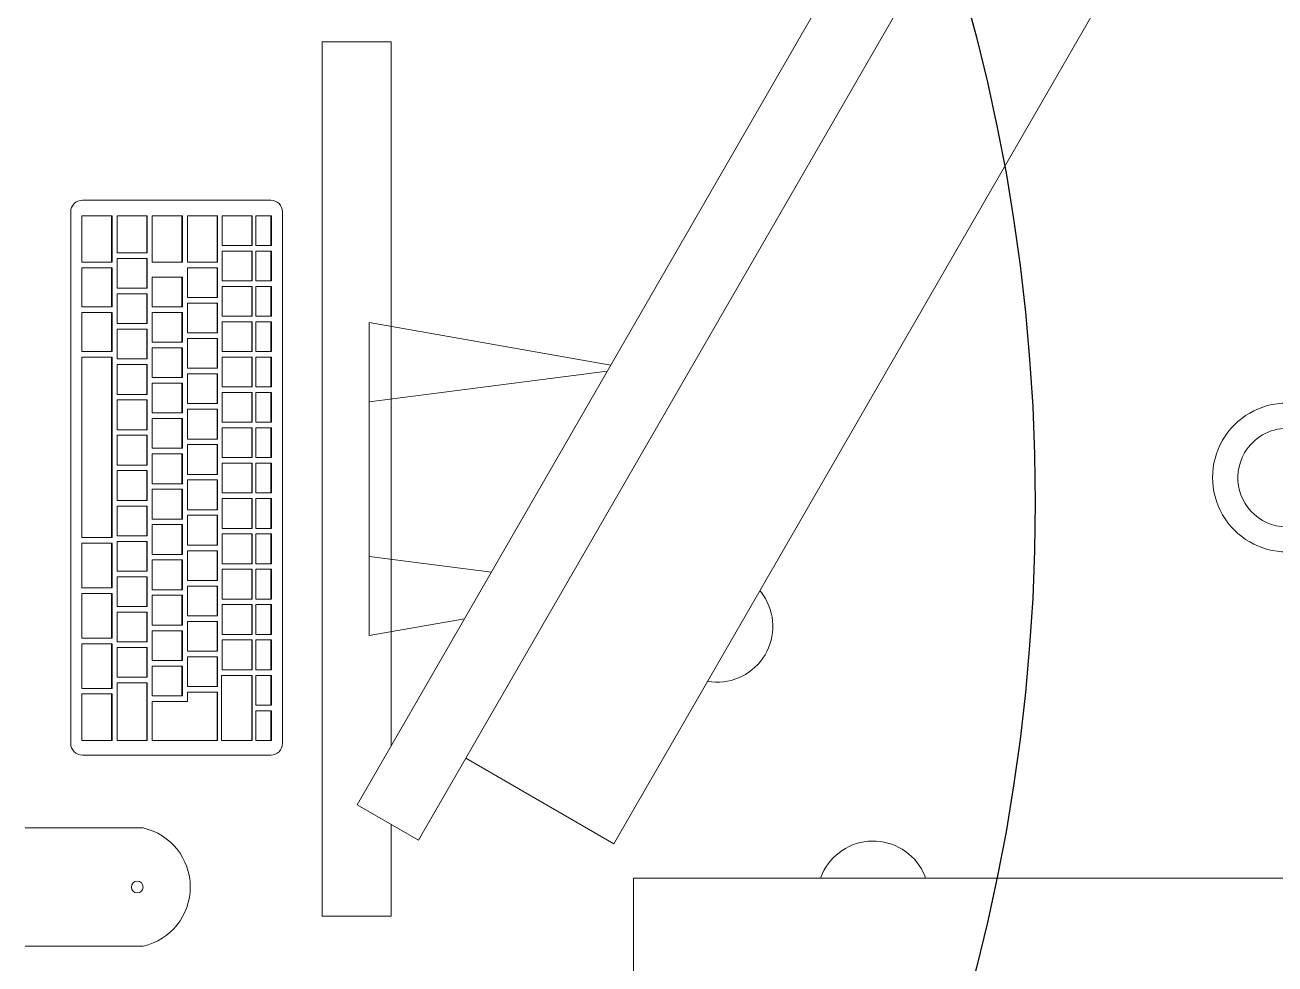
# Model space of a CAD drawing. Header units: millimetres. Extents: x 155920 to 295199, y -4084 to 97293.
# Drawn here: x 170602 to 171274, y 16868 to 17373 of the extents above; entities that cross this region are included whole.
import ezdxf

# ---------------------------------------------------------------- set-up
doc = ezdxf.new("R2010")
doc.units = ezdxf.units.MM
doc.header["$MEASUREMENT"] = 0
for name, color, linetype, lineweight in [('A-GENM', 8, 'CONTINUOUS', 9), ('E-ELEC-EQPM', 8, 'CONTINUOUS', 9), ('I-FURN', 8, 'CONTINUOUS', 9)]:
    doc.layers.add(name, color=color, linetype=linetype, lineweight=lineweight)
doc.layers.add('Social Distancing', color=7, linetype='CONTINUOUS')

msp = doc.modelspace()

# ---------------------------------------------------------------- linework, layer by layer
at = {"layer": 'A-GENM'}
for p, q in [((170733.79, 17278.86), (170632.63, 17278.86)), ((170626.28, 17272.51), (170626.28, 16986.98)), ((170648.21, 17270.51), (170632.27, 17270.51)), ((170632.27, 17270.51), (170632.27, 17245.51)), ((170648.21, 17245.51), (170648.21, 17270.51)), ((170648.48, 17270.51), (170648.21, 17270.51)), ((170648.48, 17270.51), (170648.48, 17245.51)), ((170667.14, 17270.51), (170651.2, 17270.51)), ((170651.2, 17270.51), (170651.2, 17250.51)), ((170667.14, 17250.51), (170667.14, 17270.51)), ((170667.41, 17270.51), (170667.14, 17270.51)), ((170667.41, 17270.51), (170667.41, 17250.51)), ((170686.06, 17270.51), (170670.12, 17270.51)), ((170670.12, 17270.51), (170670.12, 17245.51)), ((170686.06, 17245.51), (170686.06, 17270.51)), ((170686.34, 17270.51), (170686.06, 17270.51)), ((170686.34, 17270.51), (170686.34, 17245.51)), ((170704.99, 17270.51), (170689.05, 17270.51)), ((170689.05, 17270.51), (170689.05, 17245.51)), ((170704.99, 17245.51), (170704.99, 17270.51)), ((170705.27, 17270.51), (170704.99, 17270.51)), ((170705.27, 17270.51), (170705.27, 17245.51)), ((170723.64, 17270.51), (170707.68, 17270.51)), ((170707.68, 17270.51), (170707.68, 17254.51)), ((170723.64, 17254.51), (170723.64, 17270.51)), ((170723.92, 17270.51), (170723.64, 17270.51)), ((170723.92, 17270.51), (170723.92, 17254.51)), ((170733.88, 17270.51), (170725.9, 17270.51)), ((170725.9, 17270.51), (170725.9, 17254.51)), ((170733.88, 17254.51), (170733.88, 17270.51)), ((170734.16, 17270.51), (170733.88, 17270.51)), ((170734.16, 17270.51), (170734.16, 17254.51)), ((170740.14, 16986.98), (170740.14, 17272.51)), ((170707.68, 17254.51), (170723.64, 17254.51)), ((170723.92, 17254.51), (170723.64, 17254.51)), ((170725.9, 17254.51), (170733.88, 17254.51)), ((170734.16, 17254.51), (170733.88, 17254.51)), ((170651.2, 17250.51), (170667.14, 17250.51)), ((170667.41, 17250.51), (170667.14, 17250.51)), ((170723.64, 17251.51), (170707.68, 17251.51)), ((170707.68, 17251.51), (170707.68, 17235.51)), ((170723.64, 17235.51), (170723.64, 17251.51)), ((170723.92, 17251.51), (170723.64, 17251.51)), ((170723.92, 17251.51), (170723.92, 17235.51)), ((170733.88, 17251.51), (170725.9, 17251.51)), ((170725.9, 17251.51), (170725.9, 17235.51)), ((170733.88, 17235.51), (170733.88, 17251.51)), ((170734.16, 17251.51), (170733.88, 17251.51)), ((170734.16, 17251.51), (170734.16, 17235.51)), ((170632.27, 17245.51), (170648.21, 17245.51)), ((170648.21, 17242.51), (170632.27, 17242.51)), ((170632.27, 17242.51), (170632.27, 17221.51)), ((170648.48, 17245.51), (170648.21, 17245.51)), ((170648.21, 17221.51), (170648.21, 17242.51)), ((170648.48, 17242.51), (170648.21, 17242.51)), ((170648.48, 17242.51), (170648.48, 17221.51)), ((170667.14, 17247.51), (170651.17, 17247.51)), ((170651.17, 17247.51), (170651.17, 17231.51)), ((170667.14, 17231.51), (170667.14, 17247.51)), ((170667.41, 17247.51), (170667.14, 17247.51)), ((170667.41, 17247.51), (170667.41, 17231.51)), ((170670.12, 17245.51), (170686.06, 17245.51)), ((170686.34, 17245.51), (170686.06, 17245.51)), ((170704.99, 17242.51), (170689.03, 17242.51)), ((170689.03, 17242.51), (170689.03, 17226.51)), ((170689.05, 17245.51), (170704.99, 17245.51)), ((170705.27, 17245.51), (170704.99, 17245.51)), ((170704.99, 17226.51), (170704.99, 17242.51)), ((170705.27, 17242.51), (170704.99, 17242.51)), ((170705.27, 17242.51), (170705.27, 17226.51)), ((170686.06, 17237.51), (170670.1, 17237.51)), ((170670.1, 17237.51), (170670.1, 17221.51)), ((170686.06, 17221.51), (170686.06, 17237.51)), ((170686.34, 17237.51), (170686.06, 17237.51)), ((170686.34, 17237.51), (170686.34, 17221.51)), ((170707.68, 17235.51), (170723.64, 17235.51)), ((170723.92, 17235.51), (170723.64, 17235.51)), ((170725.9, 17235.51), (170733.88, 17235.51)), ((170734.16, 17235.51), (170733.88, 17235.51)), ((170651.17, 17231.51), (170667.14, 17231.51)), ((170667.14, 17228.51), (170651.17, 17228.51)), ((170651.17, 17228.51), (170651.17, 17212.51)), ((170667.41, 17231.51), (170667.14, 17231.51)), ((170667.14, 17212.51), (170667.14, 17228.51)), ((170667.41, 17228.51), (170667.14, 17228.51)), ((170667.41, 17228.51), (170667.41, 17212.51)), ((170723.64, 17232.51), (170707.68, 17232.51)), ((170707.68, 17232.51), (170707.68, 17216.51)), ((170723.64, 17216.51), (170723.64, 17232.51)), ((170723.92, 17232.51), (170723.64, 17232.51)), ((170723.92, 17232.51), (170723.92, 17216.51)), ((170733.88, 17232.51), (170725.9, 17232.51)), ((170725.9, 17232.51), (170725.9, 17216.51)), ((170733.88, 17216.51), (170733.88, 17232.51)), ((170734.16, 17232.51), (170733.88, 17232.51)), ((170734.16, 17232.51), (170734.16, 17216.51)), ((170632.27, 17221.51), (170648.21, 17221.51)), ((170648.48, 17221.51), (170648.21, 17221.51)), ((170670.1, 17221.51), (170686.06, 17221.51)), ((170686.34, 17221.51), (170686.06, 17221.51)), ((170689.03, 17226.51), (170704.99, 17226.51)), ((170704.99, 17223.51), (170689.03, 17223.51)), ((170689.03, 17223.51), (170689.03, 17207.51)), ((170705.27, 17226.51), (170704.99, 17226.51)), ((170704.99, 17207.51), (170704.99, 17223.51)), ((170705.27, 17223.51), (170704.99, 17223.51)), ((170705.27, 17223.51), (170705.27, 17207.51)), ((170648.21, 17218.51), (170632.27, 17218.51)), ((170632.27, 17218.51), (170632.27, 17197.51)), ((170648.21, 17197.51), (170648.21, 17218.51)), ((170648.48, 17218.51), (170648.21, 17218.51)), ((170648.48, 17218.51), (170648.48, 17197.51)), ((170686.06, 17218.51), (170670.1, 17218.51)), ((170670.1, 17218.51), (170670.1, 17202.51)), ((170686.06, 17202.51), (170686.06, 17218.51)), ((170686.34, 17218.51), (170686.06, 17218.51)), ((170686.34, 17218.51), (170686.34, 17202.51)), ((170707.68, 17216.51), (170723.64, 17216.51)), ((170723.92, 17216.51), (170723.64, 17216.51)), ((170725.9, 17216.51), (170733.88, 17216.51)), ((170734.16, 17216.51), (170733.88, 17216.51)), ((170651.17, 17212.51), (170667.14, 17212.51)), ((170667.14, 17209.51), (170651.17, 17209.51)), ((170651.17, 17209.51), (170651.17, 17193.51)), ((170667.41, 17212.51), (170667.14, 17212.51)), ((170667.14, 17193.51), (170667.14, 17209.51)), ((170667.41, 17209.51), (170667.14, 17209.51)), ((170667.41, 17209.51), (170667.41, 17193.51)), ((170689.03, 17207.51), (170704.99, 17207.51)), ((170705.27, 17207.51), (170704.99, 17207.51)), ((170723.64, 17213.51), (170707.68, 17213.51)), ((170707.68, 17213.51), (170707.68, 17197.51)), ((170723.64, 17197.51), (170723.64, 17213.51)), ((170723.92, 17213.51), (170723.64, 17213.51)), ((170723.92, 17213.51), (170723.92, 17197.51)), ((170733.88, 17213.51), (170725.9, 17213.51)), ((170725.9, 17213.51), (170725.9, 17197.51)), ((170733.88, 17197.51), (170733.88, 17213.51)), ((170734.16, 17213.51), (170733.88, 17213.51)), ((170734.16, 17213.51), (170734.16, 17197.51)), ((170670.1, 17202.51), (170686.06, 17202.51)), ((170686.34, 17202.51), (170686.06, 17202.51)), ((170704.99, 17204.51), (170689.03, 17204.51)), ((170689.03, 17204.51), (170689.03, 17188.51)), ((170704.99, 17188.51), (170704.99, 17204.51)), ((170705.27, 17204.51), (170704.99, 17204.51)), ((170705.27, 17204.51), (170705.27, 17188.51)), ((170632.27, 17197.51), (170648.21, 17197.51)), ((170648.21, 17194.51), (170632.27, 17194.51)), ((170632.27, 17194.51), (170632.27, 17097.51)), ((170648.48, 17197.51), (170648.21, 17197.51)), ((170648.21, 17097.51), (170648.21, 17194.51)), ((170648.48, 17194.51), (170648.21, 17194.51)), ((170648.48, 17194.51), (170648.48, 17097.51)), ((170686.06, 17199.51), (170670.1, 17199.51)), ((170670.1, 17199.51), (170670.1, 17183.51)), ((170686.06, 17183.51), (170686.06, 17199.51)), ((170686.34, 17199.51), (170686.06, 17199.51)), ((170686.34, 17199.51), (170686.34, 17183.51)), ((170707.68, 17197.51), (170723.64, 17197.51)), ((170723.64, 17194.51), (170707.68, 17194.51)), ((170707.68, 17194.51), (170707.68, 17178.51)), ((170723.92, 17197.51), (170723.64, 17197.51)), ((170723.64, 17178.51), (170723.64, 17194.51)), ((170723.92, 17194.51), (170723.64, 17194.51)), ((170723.92, 17194.51), (170723.92, 17178.51)), ((170725.9, 17197.51), (170733.88, 17197.51)), ((170733.88, 17194.51), (170725.9, 17194.51)), ((170725.9, 17194.51), (170725.9, 17178.51)), ((170734.16, 17197.51), (170733.88, 17197.51)), ((170733.88, 17178.51), (170733.88, 17194.51)), ((170734.16, 17194.51), (170733.88, 17194.51)), ((170734.16, 17194.51), (170734.16, 17178.51)), ((170651.17, 17193.51), (170667.14, 17193.51)), ((170667.14, 17190.51), (170651.17, 17190.51)), ((170651.17, 17190.51), (170651.17, 17174.51)), ((170667.41, 17193.51), (170667.14, 17193.51)), ((170667.14, 17174.51), (170667.14, 17190.51)), ((170667.41, 17190.51), (170667.14, 17190.51)), ((170667.41, 17190.51), (170667.41, 17174.51)), ((170689.03, 17188.51), (170704.99, 17188.51)), ((170705.27, 17188.51), (170704.99, 17188.51)), ((170670.1, 17183.51), (170686.06, 17183.51)), ((170686.06, 17180.51), (170670.1, 17180.51)), ((170670.1, 17180.51), (170670.1, 17164.51)), ((170686.34, 17183.51), (170686.06, 17183.51)), ((170686.06, 17164.51), (170686.06, 17180.51)), ((170686.34, 17180.51), (170686.06, 17180.51)), ((170686.34, 17180.51), (170686.34, 17164.51)), ((170704.99, 17185.51), (170689.03, 17185.51)), ((170689.03, 17185.51), (170689.03, 17169.51)), ((170704.99, 17169.51), (170704.99, 17185.51)), ((170705.27, 17185.51), (170704.99, 17185.51)), ((170705.27, 17185.51), (170705.27, 17169.51)), ((170651.17, 17174.51), (170667.14, 17174.51)), ((170667.41, 17174.51), (170667.14, 17174.51)), ((170707.68, 17178.51), (170723.64, 17178.51)), ((170723.64, 17175.51), (170707.68, 17175.51)), ((170707.68, 17175.51), (170707.68, 17159.51)), ((170723.92, 17178.51), (170723.64, 17178.51)), ((170723.64, 17159.51), (170723.64, 17175.51)), ((170723.92, 17175.51), (170723.64, 17175.51)), ((170723.92, 17175.51), (170723.92, 17159.51)), ((170725.9, 17178.51), (170733.88, 17178.51)), ((170733.88, 17175.51), (170725.9, 17175.51)), ((170725.9, 17175.51), (170725.9, 17159.51)), ((170734.16, 17178.51), (170733.88, 17178.51)), ((170733.88, 17159.51), (170733.88, 17175.51)), ((170734.16, 17175.51), (170733.88, 17175.51)), ((170734.16, 17175.51), (170734.16, 17159.51)), ((170667.14, 17171.51), (170651.17, 17171.51)), ((170651.17, 17171.51), (170651.17, 17155.51)), ((170667.14, 17155.51), (170667.14, 17171.51)), ((170667.41, 17171.51), (170667.14, 17171.51)), ((170667.41, 17171.51), (170667.41, 17155.51)), ((170689.03, 17169.51), (170704.99, 17169.51)), ((170705.27, 17169.51), (170704.99, 17169.51)), ((170670.1, 17164.51), (170686.06, 17164.51)), ((170686.06, 17161.51), (170670.1, 17161.51)), ((170670.1, 17161.51), (170670.1, 17145.51)), ((170686.34, 17164.51), (170686.06, 17164.51)), ((170686.06, 17145.51), (170686.06, 17161.51)), ((170686.34, 17161.51), (170686.06, 17161.51)), ((170686.34, 17161.51), (170686.34, 17145.51)), ((170704.99, 17166.51), (170689.03, 17166.51)), ((170689.03, 17166.51), (170689.03, 17150.51)), ((170704.99, 17150.51), (170704.99, 17166.51)), ((170705.27, 17166.51), (170704.99, 17166.51)), ((170705.27, 17166.51), (170705.27, 17150.51)), ((170651.17, 17155.51), (170667.14, 17155.51)), ((170667.41, 17155.51), (170667.14, 17155.51)), ((170707.68, 17159.51), (170723.64, 17159.51)), ((170723.64, 17156.51), (170707.68, 17156.51)), ((170707.68, 17156.51), (170707.68, 17140.51)), ((170723.92, 17159.51), (170723.64, 17159.51)), ((170723.64, 17140.51), (170723.64, 17156.51)), ((170723.92, 17156.51), (170723.64, 17156.51)), ((170723.92, 17156.51), (170723.92, 17140.51)), ((170725.9, 17159.51), (170733.88, 17159.51)), ((170733.88, 17156.51), (170725.9, 17156.51)), ((170725.9, 17156.51), (170725.9, 17140.51)), ((170734.16, 17159.51), (170733.88, 17159.51)), ((170733.88, 17140.51), (170733.88, 17156.51)), ((170734.16, 17156.51), (170733.88, 17156.51)), ((170734.16, 17156.51), (170734.16, 17140.51)), ((170667.14, 17152.51), (170651.17, 17152.51)), ((170651.17, 17152.51), (170651.17, 17136.51)), ((170667.14, 17136.51), (170667.14, 17152.51)), ((170667.41, 17152.51), (170667.14, 17152.51)), ((170667.41, 17152.51), (170667.41, 17136.51)), ((170689.03, 17150.51), (170704.99, 17150.51)), ((170704.99, 17147.51), (170689.03, 17147.51)), ((170689.03, 17147.51), (170689.03, 17131.51)), ((170705.27, 17150.51), (170704.99, 17150.51)), ((170704.99, 17131.51), (170704.99, 17147.51)), ((170705.27, 17147.51), (170704.99, 17147.51)), ((170705.27, 17147.51), (170705.27, 17131.51)), ((170670.1, 17145.51), (170686.06, 17145.51)), ((170686.06, 17142.51), (170670.1, 17142.51)), ((170670.1, 17142.51), (170670.1, 17126.51)), ((170686.34, 17145.51), (170686.06, 17145.51)), ((170686.06, 17126.51), (170686.06, 17142.51)), ((170686.34, 17142.51), (170686.06, 17142.51)), ((170686.34, 17142.51), (170686.34, 17126.51)), ((170707.68, 17140.51), (170723.64, 17140.51)), ((170723.92, 17140.51), (170723.64, 17140.51)), ((170725.9, 17140.51), (170733.88, 17140.51)), ((170734.16, 17140.51), (170733.88, 17140.51)), ((170651.17, 17136.51), (170667.14, 17136.51)), ((170667.14, 17133.51), (170651.17, 17133.51)), ((170651.17, 17133.51), (170651.17, 17117.51)), ((170667.41, 17136.51), (170667.14, 17136.51)), ((170667.14, 17117.51), (170667.14, 17133.51)), ((170667.41, 17133.51), (170667.14, 17133.51)), ((170667.41, 17133.51), (170667.41, 17117.51)), ((170723.64, 17137.51), (170707.68, 17137.51)), ((170707.68, 17137.51), (170707.68, 17121.51)), ((170723.64, 17121.51), (170723.64, 17137.51)), ((170723.92, 17137.51), (170723.64, 17137.51)), ((170723.92, 17137.51), (170723.92, 17121.51)), ((170733.88, 17137.51), (170725.9, 17137.51)), ((170725.9, 17137.51), (170725.9, 17121.51)), ((170733.88, 17121.51), (170733.88, 17137.51)), ((170734.16, 17137.51), (170733.88, 17137.51)), ((170734.16, 17137.51), (170734.16, 17121.51)), ((170689.03, 17131.51), (170704.99, 17131.51)), ((170704.99, 17128.51), (170689.03, 17128.51)), ((170689.03, 17128.51), (170689.03, 17112.51)), ((170705.27, 17131.51), (170704.99, 17131.51)), ((170704.99, 17112.51), (170704.99, 17128.51)), ((170705.27, 17128.51), (170704.99, 17128.51)), ((170705.27, 17128.51), (170705.27, 17112.51)), ((170670.1, 17126.51), (170686.06, 17126.51)), ((170686.06, 17123.51), (170670.1, 17123.51)), ((170670.1, 17123.51), (170670.1, 17107.51)), ((170686.34, 17126.51), (170686.06, 17126.51)), ((170686.06, 17107.51), (170686.06, 17123.51)), ((170686.34, 17123.51), (170686.06, 17123.51)), ((170686.34, 17123.51), (170686.34, 17107.51)), ((170707.68, 17121.51), (170723.64, 17121.51)), ((170723.92, 17121.51), (170723.64, 17121.51)), ((170725.9, 17121.51), (170733.88, 17121.51)), ((170734.16, 17121.51), (170733.88, 17121.51)), ((170651.17, 17117.51), (170667.14, 17117.51)), ((170667.14, 17114.51), (170651.17, 17114.51)), ((170651.17, 17114.51), (170651.17, 17098.51)), ((170667.41, 17117.51), (170667.14, 17117.51)), ((170667.14, 17098.51), (170667.14, 17114.51)), ((170667.41, 17114.51), (170667.14, 17114.51)), ((170667.41, 17114.51), (170667.41, 17098.51)), ((170723.64, 17118.51), (170707.68, 17118.51)), ((170707.68, 17118.51), (170707.68, 17102.51)), ((170723.64, 17102.51), (170723.64, 17118.51)), ((170723.92, 17118.51), (170723.64, 17118.51)), ((170723.92, 17118.51), (170723.92, 17102.51)), ((170733.88, 17118.51), (170725.9, 17118.51)), ((170725.9, 17118.51), (170725.9, 17102.51)), ((170733.88, 17102.51), (170733.88, 17118.51)), ((170734.16, 17118.51), (170733.88, 17118.51)), ((170734.16, 17118.51), (170734.16, 17102.51)), ((170670.1, 17107.51), (170686.06, 17107.51)), ((170686.34, 17107.51), (170686.06, 17107.51)), ((170689.03, 17112.51), (170704.99, 17112.51)), ((170704.99, 17109.51), (170689.03, 17109.51)), ((170689.03, 17109.51), (170689.03, 17093.51)), ((170705.27, 17112.51), (170704.99, 17112.51)), ((170704.99, 17093.51), (170704.99, 17109.51)), ((170705.27, 17109.51), (170704.99, 17109.51)), ((170705.27, 17109.51), (170705.27, 17093.51)), ((170686.06, 17104.51), (170670.1, 17104.51)), ((170670.1, 17104.51), (170670.1, 17088.51)), ((170686.06, 17088.51), (170686.06, 17104.51)), ((170686.34, 17104.51), (170686.06, 17104.51)), ((170686.34, 17104.51), (170686.34, 17088.51)), ((170707.68, 17102.51), (170723.64, 17102.51)), ((170723.92, 17102.51), (170723.64, 17102.51)), ((170725.9, 17102.51), (170733.88, 17102.51)), ((170734.16, 17102.51), (170733.88, 17102.51)), ((170632.27, 17097.51), (170648.21, 17097.51)), ((170632.27, 17094.51), (170632.27, 17070.51)), ((170648.21, 17094.51), (170632.27, 17094.51)), ((170648.48, 17097.51), (170648.21, 17097.51)), ((170648.21, 17070.51), (170648.21, 17094.51)), ((170648.48, 17094.51), (170648.21, 17094.51)), ((170648.48, 17094.51), (170648.48, 17070.51)), ((170651.17, 17098.51), (170667.14, 17098.51)), ((170667.14, 17095.51), (170651.17, 17095.51)), ((170651.17, 17095.51), (170651.17, 17079.51)), ((170667.41, 17098.51), (170667.14, 17098.51)), ((170667.14, 17079.51), (170667.14, 17095.51)), ((170667.41, 17095.51), (170667.14, 17095.51)), ((170667.41, 17095.51), (170667.41, 17079.51)), ((170689.03, 17093.51), (170704.99, 17093.51)), ((170705.27, 17093.51), (170704.99, 17093.51)), ((170723.64, 17099.51), (170707.68, 17099.51)), ((170707.68, 17099.51), (170707.68, 17083.51)), ((170723.64, 17083.51), (170723.64, 17099.51)), ((170723.92, 17099.51), (170723.64, 17099.51)), ((170723.92, 17099.51), (170723.92, 17083.51)), ((170733.88, 17099.51), (170725.9, 17099.51)), ((170725.9, 17099.51), (170725.9, 17083.51)), ((170733.88, 17083.51), (170733.88, 17099.51)), ((170734.16, 17099.51), (170733.88, 17099.51)), ((170734.16, 17099.51), (170734.16, 17083.51)), ((170670.1, 17088.51), (170686.06, 17088.51)), ((170686.34, 17088.51), (170686.06, 17088.51)), ((170704.99, 17090.51), (170689.03, 17090.51)), ((170689.03, 17090.51), (170689.03, 17074.51)), ((170704.99, 17074.51), (170704.99, 17090.51)), ((170705.27, 17090.51), (170704.99, 17090.51)), ((170705.27, 17090.51), (170705.27, 17074.51)), ((170686.06, 17085.51), (170670.1, 17085.51)), ((170670.1, 17085.51), (170670.1, 17069.51)), ((170686.06, 17069.51), (170686.06, 17085.51)), ((170686.34, 17085.51), (170686.06, 17085.51)), ((170686.34, 17085.51), (170686.34, 17069.51)), ((170707.68, 17083.51), (170723.64, 17083.51)), ((170723.64, 17080.51), (170707.68, 17080.51)), ((170707.68, 17080.51), (170707.68, 17064.51)), ((170723.92, 17083.51), (170723.64, 17083.51)), ((170723.64, 17064.51), (170723.64, 17080.51)), ((170723.92, 17080.51), (170723.64, 17080.51)), ((170723.92, 17080.51), (170723.92, 17064.51)), ((170725.9, 17083.51), (170733.88, 17083.51)), ((170733.88, 17080.51), (170725.9, 17080.51)), ((170725.9, 17080.51), (170725.9, 17064.51)), ((170734.16, 17083.51), (170733.88, 17083.51)), ((170733.88, 17064.51), (170733.88, 17080.51)), ((170734.16, 17080.51), (170733.88, 17080.51)), ((170734.16, 17080.51), (170734.16, 17064.51)), ((170651.17, 17079.51), (170667.14, 17079.51)), ((170667.14, 17076.51), (170651.17, 17076.51)), ((170651.17, 17076.51), (170651.17, 17060.51)), ((170667.41, 17079.51), (170667.14, 17079.51)), ((170667.14, 17060.51), (170667.14, 17076.51)), ((170667.41, 17076.51), (170667.14, 17076.51)), ((170667.41, 17076.51), (170667.41, 17060.51)), ((170689.03, 17074.51), (170704.99, 17074.51)), ((170705.27, 17074.51), (170704.99, 17074.51)), ((170632.27, 17070.51), (170648.21, 17070.51)), ((170632.27, 17067.51), (170632.27, 17043.51)), ((170648.21, 17067.51), (170632.27, 17067.51)), ((170648.48, 17070.51), (170648.21, 17070.51)), ((170648.21, 17043.51), (170648.21, 17067.51)), ((170648.48, 17067.51), (170648.21, 17067.51)), ((170648.48, 17067.51), (170648.48, 17043.51)), ((170670.1, 17069.51), (170686.06, 17069.51)), ((170686.06, 17066.51), (170670.1, 17066.51)), ((170670.1, 17066.51), (170670.1, 17050.51)), ((170686.34, 17069.51), (170686.06, 17069.51)), ((170686.06, 17050.51), (170686.06, 17066.51)), ((170686.34, 17066.51), (170686.06, 17066.51)), ((170686.34, 17066.51), (170686.34, 17050.51)), ((170704.99, 17071.51), (170689.03, 17071.51)), ((170689.03, 17071.51), (170689.03, 17055.51)), ((170704.99, 17055.51), (170704.99, 17071.51)), ((170705.27, 17071.51), (170704.99, 17071.51)), ((170705.27, 17071.51), (170705.27, 17055.51)), ((170651.17, 17060.51), (170667.14, 17060.51)), ((170667.41, 17060.51), (170667.14, 17060.51)), ((170707.68, 17064.51), (170723.64, 17064.51)), ((170723.64, 17061.51), (170707.68, 17061.51)), ((170707.68, 17061.51), (170707.68, 17045.51)), ((170723.92, 17064.51), (170723.64, 17064.51)), ((170723.64, 17045.51), (170723.64, 17061.51)), ((170723.92, 17061.51), (170723.64, 17061.51)), ((170723.92, 17061.51), (170723.92, 17045.51)), ((170725.9, 17064.51), (170733.88, 17064.51)), ((170733.88, 17061.51), (170725.9, 17061.51)), ((170725.9, 17061.51), (170725.9, 17045.51)), ((170734.16, 17064.51), (170733.88, 17064.51)), ((170733.88, 17045.51), (170733.88, 17061.51)), ((170734.16, 17061.51), (170733.88, 17061.51)), ((170734.16, 17061.51), (170734.16, 17045.51)), ((170667.14, 17057.51), (170651.17, 17057.51)), ((170651.17, 17057.51), (170651.17, 17041.51)), ((170667.14, 17041.51), (170667.14, 17057.51)), ((170667.41, 17057.51), (170667.14, 17057.51)), ((170667.41, 17057.51), (170667.41, 17041.51)), ((170689.03, 17055.51), (170704.99, 17055.51)), ((170705.27, 17055.51), (170704.99, 17055.51)), ((170670.1, 17050.51), (170686.06, 17050.51)), ((170686.06, 17047.51), (170670.1, 17047.51)), ((170670.1, 17047.51), (170670.1, 17031.51)), ((170686.34, 17050.51), (170686.06, 17050.51)), ((170686.06, 17031.51), (170686.06, 17047.51)), ((170686.34, 17047.51), (170686.06, 17047.51)), ((170686.34, 17047.51), (170686.34, 17031.51)), ((170704.99, 17052.51), (170689.03, 17052.51)), ((170689.03, 17052.51), (170689.03, 17036.51)), ((170704.99, 17036.51), (170704.99, 17052.51)), ((170705.27, 17052.51), (170704.99, 17052.51)), ((170705.27, 17052.51), (170705.27, 17036.51)), ((170632.27, 17043.51), (170648.21, 17043.51)), ((170632.27, 17040.51), (170632.27, 17016.51)), ((170648.21, 17040.51), (170632.27, 17040.51)), ((170648.48, 17043.51), (170648.21, 17043.51)), ((170648.21, 17016.51), (170648.21, 17040.51)), ((170648.48, 17040.51), (170648.21, 17040.51)), ((170648.48, 17040.51), (170648.48, 17016.51)), ((170651.17, 17041.51), (170667.14, 17041.51)), ((170667.41, 17041.51), (170667.14, 17041.51)), ((170707.68, 17045.51), (170723.64, 17045.51)), ((170723.64, 17042.51), (170707.68, 17042.51)), ((170707.68, 17042.51), (170707.68, 17026.51)), ((170723.92, 17045.51), (170723.64, 17045.51)), ((170723.64, 17026.51), (170723.64, 17042.51)), ((170723.92, 17042.51), (170723.64, 17042.51)), ((170723.92, 17042.51), (170723.92, 17026.51)), ((170725.9, 17045.51), (170733.88, 17045.51)), ((170733.88, 17042.51), (170725.9, 17042.51)), ((170725.9, 17042.51), (170725.9, 17026.51)), ((170734.16, 17045.51), (170733.88, 17045.51)), ((170733.88, 17026.51), (170733.88, 17042.51)), ((170734.16, 17042.51), (170733.88, 17042.51)), ((170734.16, 17042.51), (170734.16, 17026.51)), ((170667.14, 17038.51), (170651.17, 17038.51)), ((170651.17, 17038.51), (170651.17, 17022.51)), ((170667.14, 17022.51), (170667.14, 17038.51)), ((170667.41, 17038.51), (170667.14, 17038.51)), ((170667.41, 17038.51), (170667.41, 17022.51)), ((170689.03, 17036.51), (170704.99, 17036.51)), ((170704.99, 17033.51), (170689.03, 17033.51)), ((170689.03, 17033.51), (170689.03, 17017.51)), ((170705.27, 17036.51), (170704.99, 17036.51)), ((170704.99, 17017.51), (170704.99, 17033.51)), ((170705.27, 17033.51), (170704.99, 17033.51)), ((170705.27, 17033.51), (170705.27, 17017.51)), ((170670.1, 17031.51), (170686.06, 17031.51)), ((170686.06, 17028.51), (170670.1, 17028.51)), ((170670.1, 17028.51), (170670.1, 17012.51)), ((170686.34, 17031.51), (170686.06, 17031.51)), ((170686.06, 17012.51), (170686.06, 17028.51)), ((170686.34, 17028.51), (170686.06, 17028.51)), ((170686.34, 17028.51), (170686.34, 17012.51)), ((170707.68, 17026.51), (170723.64, 17026.51)), ((170723.92, 17026.51), (170723.64, 17026.51)), ((170725.9, 17026.51), (170733.88, 17026.51)), ((170734.16, 17026.51), (170733.88, 17026.51)), ((170651.17, 17022.51), (170667.14, 17022.51)), ((170667.14, 17019.51), (170651.17, 17019.51)), ((170651.17, 17019.51), (170651.17, 16988.51)), ((170667.41, 17022.51), (170667.14, 17022.51)), ((170667.14, 16988.51), (170667.14, 17019.51)), ((170667.41, 17019.51), (170667.14, 17019.51)), ((170667.41, 17019.51), (170667.41, 16988.51)), ((170707.4, 17023.51), (170707.4, 16988.51)), ((170723.64, 17023.51), (170707.4, 17023.51)), ((170723.64, 16988.51), (170723.64, 17023.51)), ((170723.92, 17023.51), (170723.64, 17023.51)), ((170723.92, 17023.51), (170723.92, 16988.51)), ((170733.88, 17023.51), (170725.9, 17023.51)), ((170725.9, 17023.51), (170725.9, 17007.51)), ((170733.88, 17007.51), (170733.88, 17023.51)), ((170734.16, 17023.51), (170733.88, 17023.51)), ((170734.16, 17023.51), (170734.16, 17007.51)), ((170632.27, 17016.51), (170648.21, 17016.51)), ((170632.27, 17013.51), (170632.27, 16988.51)), ((170648.21, 17013.51), (170632.27, 17013.51)), ((170648.48, 17016.51), (170648.21, 17016.51)), ((170648.21, 16988.51), (170648.21, 17013.51)), ((170648.48, 17013.51), (170648.21, 17013.51)), ((170648.48, 17013.51), (170648.48, 16988.51)), ((170670.1, 17012.51), (170686.06, 17012.51)), ((170686.34, 17012.51), (170686.06, 17012.51)), ((170689.03, 17017.51), (170704.99, 17017.51)), ((170689.03, 17014.51), (170689.03, 17009.51)), ((170704.99, 17014.51), (170689.03, 17014.51)), ((170705.27, 17017.51), (170704.99, 17017.51)), ((170704.99, 16988.51), (170704.99, 17014.51)), ((170705.27, 17014.51), (170704.99, 17014.51)), ((170705.27, 17014.51), (170705.27, 16988.51)), ((170689.03, 17009.51), (170670.1, 17009.51)), ((170670.1, 17009.51), (170670.1, 16988.51)), ((170725.9, 17007.51), (170733.88, 17007.51)), ((170734.16, 17007.51), (170733.88, 17007.51)), ((170733.88, 17004.51), (170725.9, 17004.51)), ((170725.9, 17004.51), (170725.9, 16988.51)), ((170733.88, 16988.51), (170733.88, 17004.51)), ((170734.16, 17004.51), (170733.88, 17004.51)), ((170734.16, 17004.51), (170734.16, 16988.51)), ((170632.27, 16988.51), (170648.21, 16988.51)), ((170648.48, 16988.51), (170648.21, 16988.51)), ((170651.17, 16988.51), (170667.14, 16988.51)), ((170667.41, 16988.51), (170667.14, 16988.51)), ((170670.1, 16988.51), (170704.99, 16988.51)), ((170705.27, 16988.51), (170704.99, 16988.51)), ((170707.4, 16988.51), (170723.64, 16988.51)), ((170723.92, 16988.51), (170723.64, 16988.51)), ((170725.9, 16988.51), (170733.88, 16988.51)), ((170734.16, 16988.51), (170733.88, 16988.51)), ((170632.63, 16980.63), (170733.79, 16980.63)), ((170665.19, 16941.49), (170601.69, 16941.49)), ((170601.69, 16877.99), (170665.19, 16877.99))]:
    msp.add_line(p, q, dxfattribs=at)
for centre, radius, start, end in [((170632.63, 17272.51), 6.35, 90, 180), ((170733.79, 17272.51), 6.35, 0, 90), ((170632.63, 16986.98), 6.35, 180, 270), ((170733.79, 16986.98), 6.35, 270, 0), ((170658.04, 16909.74), 32.54, 282.68038, 77.31962), ((170662.03, 16909.74), 3.16, 90, 270), ((170662.03, 16909.74), 3.16, 270, 90)]:
    msp.add_arc(centre, radius, start, end, dxfattribs=at)
at = {"layer": 'E-ELEC-EQPM'}
for p, q in [((170780.29, 16954.01), (171180.29, 17646.83)), ((170780.29, 16954.01), (171180.29, 17646.83)), ((171213.29, 17627.78), (170813.29, 16934.96)), ((171267.48, 17537.84), (170918.28, 16933.01)), ((171267.48, 17537.84), (170918.28, 16933.01)), ((170838.69, 16978.96), (170813.29, 16934.96)), ((170918.28, 16933.01), (170838.69, 16978.96)), ((170918.28, 16933.01), (170838.69, 16978.96)), ((170813.29, 16934.96), (170780.29, 16954.01)), ((170813.29, 16934.96), (170780.29, 16954.01)), ((171627.35, 16914.51), (170928.95, 16914.51)), ((170928.95, 16914.51), (170928.95, 16822.61)), ((171627.35, 16914.51), (170928.95, 16914.51)), ((170928.95, 16914.51), (170928.95, 16822.61))]:
    msp.add_line(p, q, dxfattribs=at)
at = {"layer": 'I-FURN'}
for p, q in [((170798.52, 17363.95), (170761.43, 17363.95)), ((170761.43, 16894.05), (170761.43, 17363.95)), ((170798.52, 17363.95), (170798.52, 16985.57)), ((170786.83, 17213.16), (170786.83, 17044.84)), ((170916.67, 17190.22), (170786.83, 17213.16)), ((170786.83, 17170.57), (170914.77, 17186.93)), ((170786.83, 17087.43), (170852.48, 17079.04)), ((170786.83, 17044.84), (170837.94, 17053.85)), ((170798.52, 16943.49), (170798.52, 16894.05)), ((170798.52, 16894.05), (170761.43, 16894.05))]:
    msp.add_line(p, q, dxfattribs=at)
for centre, radius, start, end in [((171280.25, 17129.84), 40, 90.00141, 270.00141), ((171280.39, 17129.74), 26.51, 330, 150), ((171280.39, 17129.74), 26.51, 150, 330), ((170973.82, 17049.83), 30, 30.00282, 39.71478), ((170973.82, 17049.83), 30, 260.28516, 30.00282), ((171057.76, 16904.46), 30, 30.00282, 160.24537), ((171057.76, 16904.46), 30, 19.75455, 30.00282)]:
    msp.add_arc(centre, radius, start, end, dxfattribs=at)
at = {"layer": 'Social Distancing'}
msp.add_circle((170144.84, 17116.46), 1000, dxfattribs=at)
msp.add_circle((170144.84, 17116.46), 1000, dxfattribs=at)

doc.saveas('drawing.dxf')
